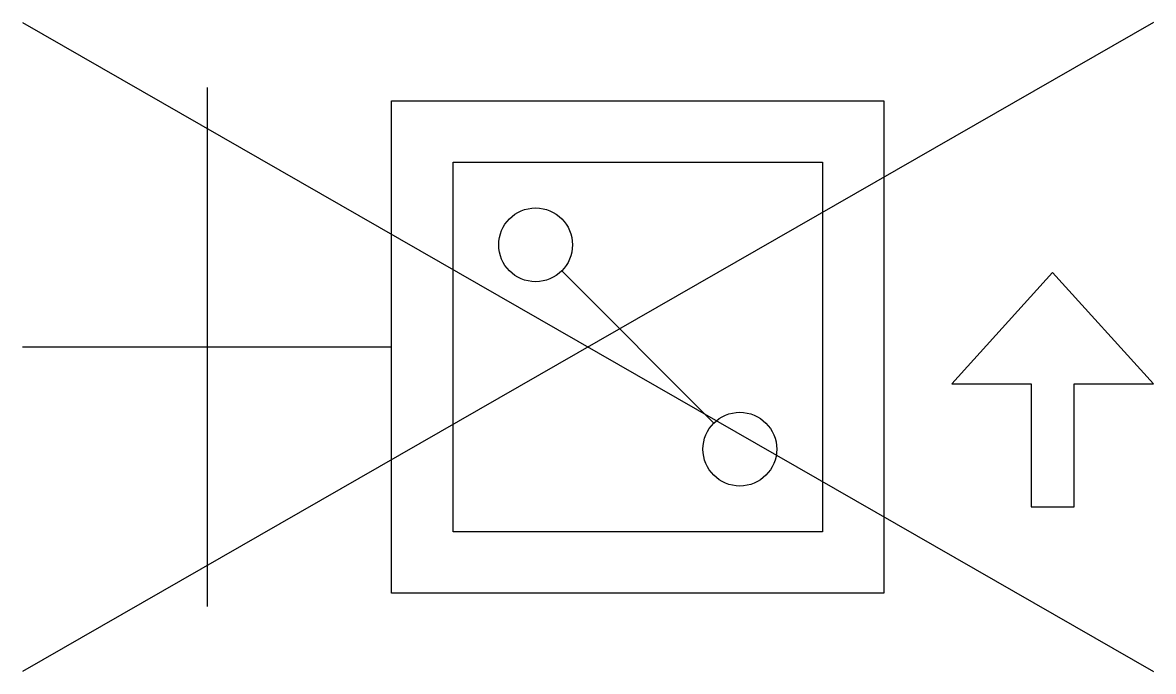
# Model space of a CAD drawing. Header units: metres. Extents: x 0 to 9.19, y -2.64 to 2.64.
import ezdxf

# ---------------------------------------------------------------- set-up
doc = ezdxf.new("R2010")
doc.units = ezdxf.units.M

msp = doc.modelspace()

# ---------------------------------------------------------------- linework, layer by layer
for p, q in [((9.1944, 2.637), (0, -2.637)), ((0, 2.637), (9.1944, -2.637)), ((1.5, 2.1096), (1.5, -2.1096)), ((4.3831, 0.6184), (5.6199, -0.6184)), ((1.5, 0), (0, 0)), ((3, 0), (1.5, 0))]:
    msp.add_line(p, q)
for points in [[(3, 2.0015), (7.003, 2.0015), (7.003, -2.0015), (3, -2.0015)], [(3.5, 1.5015), (6.503, 1.5015), (6.503, -1.5015), (3.5, -1.5015)], [(8.1993, -1.2999), (8.5498, -1.2999), (8.5498, -0.2999), (9.1944, -0.2999), (8.3745, 0.6054), (7.5547, -0.2999), (8.1993, -0.2999)]]:
    msp.add_lwpolyline(points, close=True)
for centre in [(4.171, 0.8305), (5.832, -0.8305)]:
    msp.add_circle(centre, 0.3)

doc.saveas('drawing.dxf')
